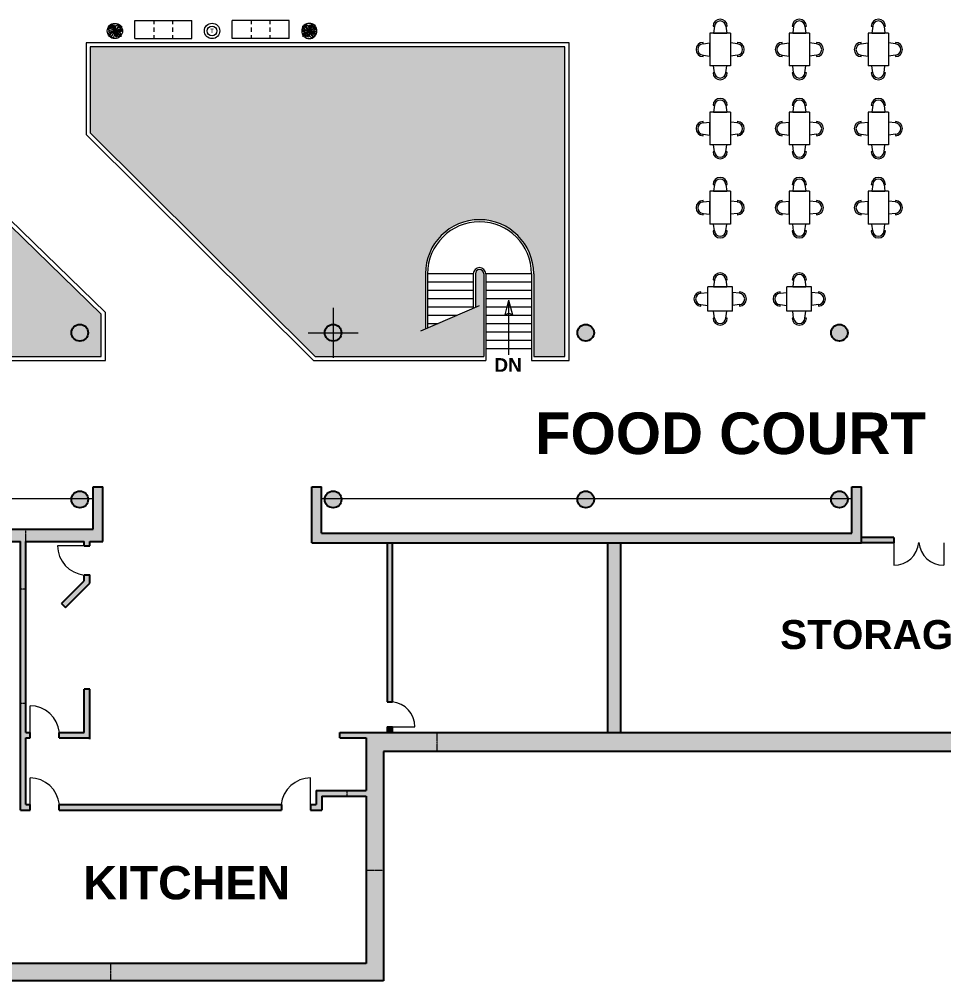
# Model space of a CAD drawing. Header units: inches. Extents: x -68 to 10561, y -2 to 2943.
# Drawn here: x 7604 to 8936, y 689 to 2075 of the extents above; entities that cross this region are included whole.
import ezdxf
from ezdxf.enums import TextEntityAlignment as Align

# ---------------------------------------------------------------- set-up
doc = ezdxf.new("R2010")
doc.units = ezdxf.units.IN
doc.header["$MEASUREMENT"] = 0
doc.linetypes.add('DASHED', pattern=[0.75, 0.5, -0.25])
doc.linetypes.add('HIDDEN', pattern=[0.375, 0.25, -0.125])
doc.layers.get('0').update_dxf_attribs({"linetype": 'CONTINUOUS', "lineweight": 5})
doc.layers.add('0_MP', color=2, linetype='CONTINUOUS', lineweight=5, plot=False)
for name, color, linetype, lineweight in [('1_A-ANNO-TEXT-FOOD', 4, 'CONTINUOUS', 5), ('1_A-ANNO-TEXT-URMS', 7, 'CONTINUOUS', 5), ('1_A-CLNG-SUSP', 15, 'DASHED', 5), ('1_A-COLS-HTCH', 8, 'CONTINUOUS', 5), ('1_A-COLS-OTLN', 7, 'CONTINUOUS', 25), ('1_A-DOOR-SWNG', 124, 'CONTINUOUS', 5), ('1_A-FLOR-HRAL', 35, 'CONTINUOUS', 5), ('1_A-FLOR-OPEN', 253, 'CONTINUOUS', 5), ('1_A-FLOR-STRS', 134, 'CONTINUOUS', 5), ('1_A-FLOR-STRS-SPEC', 134, 'CONTINUOUS', 5), ('1_A-FURN-CHAR', 35, 'CONTINUOUS', 5), ('1_A-FURN-PLNT', 73, 'CONTINUOUS', 5), ('1_A-WALL-FULL', 7, 'CONTINUOUS', 25), ('1_A-WALL-HTCH', 8, 'HIDDEN', 5)]:
    doc.layers.add(name, color=color, linetype=linetype, lineweight=lineweight)
doc.styles.add('LBL1', font='swisseb.ttf')
doc.styles.get("Standard").update_dxf_attribs({"font": 'swissl.ttf', "height": 36})

# ---------------------------------------------------------------- blocks, each defined once
blk = doc.blocks.new('MACHPT')
at = {"layer": '0_MP'}
for p, q in [((0, 36), (0, 0)), ((-36, 0), (0, 0)), ((0, 0), (36, 0)), ((0, 0), (0, -36))]:
    blk.add_line(p, q, dxfattribs=at)
blk = doc.blocks.new('F_CC_BENCH82')
for p, q in [((-41, 26), (41, 26)), ((-41, 0), (-41, 26)), ((-13.5, 21), (-13.5, 26)), ((-13.5, 10), (-13.5, 16)), ((13.5, 21), (13.5, 26)), ((13.5, 10), (13.5, 16)), ((41, 0), (41, 26)), ((-41, 0), (41, 0)), ((-13.5, 0), (-13.5, 5)), ((13.5, 0), (13.5, 5))]:
    blk.add_line(p, q)
blk = doc.blocks.new('F_CC_TRASH22')
for radius in [11.1, 7]:
    blk.add_circle((0, 0), radius)
blk.add_text('T', height=6).set_placement((0, 0), align=Align.MIDDLE_CENTER)
blk = doc.blocks.new('PLNT3')
at = {"linetype": 'Continuous'}
for p, q in [((-0.8, 32.3), (2.4, 31)), ((1.1, 29.2), (-0.8, 32.3)), ((3.6, 26.1), (1.1, 29.2)), ((2.4, 31), (5.6, 28.8)), ((5.6, 28.8), (9, 26.5)), ((5.9, 34), (9, 31.5)), ((6.4, 30.8), (5.9, 34)), ((7.3, 27.5), (6.4, 30.8)), ((7.8, 36.3), (10.8, 33.2)), ((9, 33.2), (7.8, 36.3)), ((9.9, 29.8), (9, 33.2)), ((9, 31.5), (9.5, 30.7)), ((10.8, 26.5), (9.9, 29.8)), ((10.8, 33.2), (13.1, 30)), ((12.5, 30.8), (13.7, 34)), ((13.1, 30), (15, 26.7)), ((13.7, 34), (15.7, 30.8)), ((14.9, 26.8), (15.6, 30.2)), ((15.6, 30.2), (16.8, 33.6)), ((15.7, 30.8), (15.7, 30.7)), ((16.8, 33.6), (17.6, 30.5)), ((17.6, 30.5), (17.5, 27.3)), ((18.2, 27.2), (19.5, 30.7)), ((19.5, 30.7), (22.6, 33.3)), ((22.6, 33.3), (25.7, 35.5)), ((25.6, 29.2), (24.2, 26.1)), ((24.3, 26.1), (27.5, 29.2)), ((26, 32.3), (25.6, 29.2)), ((25.7, 35.5), (26, 32.3)), ((25.8, 32), (29.1, 33.8)), ((26.5, 25.6), (29.8, 27.8)), ((27.5, 29.2), (30.6, 31.6)), ((28.8, 30.7), (28.7, 30.5)), ((29.1, 33.8), (28.8, 30.7)), ((31.6, 30.3), (29.1, 27.3)), ((29.8, 27.8), (32.9, 29.7)), ((30.6, 31.6), (33.7, 33.5)), ((33.7, 33.5), (31.6, 30.3)), ((32.9, 29.7), (36.1, 30.5)), ((36.1, 30.5), (35.8, 27.3)), ((-0.8, 22.5), (-4, 22.2)), ((-4, 22.2), (-0.8, 19.7)), ((-3.3, 27.5), (-0.2, 26.7)), ((-1.2, 24.3), (-3.3, 27.5)), ((0.6, 11.3), (-2.6, 8.7)), ((-2.6, 8.7), (0.6, 7.8)), ((1.3, 15.5), (-1.9, 14.7)), ((-1.9, 14.7), (1.3, 12.6)), ((-1.1, 24.2), (-1.2, 24.3)), ((2.2, 22.5), (-1.1, 24.2)), ((2.5, 22.5), (-0.8, 22.5)), ((-0.8, 19.7), (2.5, 17.5)), ((-0.2, 26.7), (2.9, 25.6)), ((3.9, 12.3), (0.6, 11.3)), ((0.6, 7.8), (3.7, 8.3)), ((4.7, 15.8), (1.3, 15.5)), ((1.3, 12.6), (4.7, 12.3)), ((3.4, 6.5), (1.8, 3.2)), ((1.8, 3.2), (1.9, -0.2)), ((1.9, -0.2), (5.1, 1.5)), ((5.9, 21.7), (2.5, 22.5)), ((2.5, 17.5), (5.6, 16.5)), ((2.9, 25.6), (4.7, 24.7)), ((5.6, 9.8), (3.4, 6.5)), ((6.4, 22.8), (3.6, 26.1)), ((3.7, 8.3), (5.1, 9)), ((8.2, 16), (4.7, 15.8)), ((4.7, 12.3), (8.2, 12.5)), ((5.1, 1.5), (8.2, 3)), ((5.6, 16.5), (9.3, 15.6)), ((9.2, 12), (5.6, 9.8)), ((9.3, 20.6), (5.9, 21.7)), ((9.5, 20.6), (6.4, 22.8)), ((7.3, 0.9), (6.9, -2.3)), ((8.4, 4.2), (7.3, 0.9)), ((11.9, 15.5), (8.2, 16)), ((8.2, 12.5), (11.4, 13.3)), ((8.2, 3), (11.1, 6.2)), ((10.7, 7.5), (8.4, 4.2)), ((9, 26.5), (15.3, 20.1)), ((12.5, 13.8), (9.2, 12)), ((12.6, 18.8), (9.3, 20.6)), ((9.3, 15.6), (12.6, 15.3)), ((12.7, 18), (9.5, 20.6)), ((10, -2.7), (13.4, 0)), ((13, 10.8), (10.7, 7.5)), ((12.6, 23.3), (10.8, 26.5)), ((11.1, 6.2), (12.9, 9.5)), ((11.4, 13.3), (14.6, 14.5)), ((15.2, 15.3), (11.9, 15.5)), ((15.9, 15.5), (12.5, 13.8)), ((14.4, 20.1), (12.6, 23.3)), ((16.1, 16), (12.6, 18.8)), ((12.6, 15.3), (15.9, 15.6)), ((16.1, 16.3), (12.7, 18)), ((12.9, 9.5), (14.4, 12.5)), ((14.9, 14.2), (13, 10.8)), ((13.4, 0), (16, 3.2)), ((16.7, 16.9), (14.4, 20.1)), ((14.4, 12.5), (16, 15.6)), ((14.6, 14.5), (15.2, 14.8)), ((15.2, 23.3), (14.9, 26.8)), ((15, 26.7), (15.3, 23.3)), ((15.3, 19.5), (15.2, 23.3)), ((15.3, 23.3), (15.9, 20.1)), ((15.3, 20.1), (16.4, 17)), ((16.4, 16.2), (15.3, 19.5)), ((15.9, 17.5), (15.5, 16.5)), ((16.5, 20.6), (15.9, 17.5)), ((15.9, 20.1), (16, 17)), ((15.9, 15.6), (16.3, 15.8)), ((15.9, 13), (16.4, 15.6)), ((16.3, 9.6), (15.9, 13)), ((16, 3.2), (16.7, 6.4)), ((16.1, 17), (17.2, 20.5)), ((16.1, 15.6), (16.3, 12.2)), ((19.4, 19.5), (16.3, 16.7)), ((16.3, 12.2), (16.5, 8.7)), ((16.7, 6.4), (16.3, 9.6)), ((18.3, 17.2), (16.4, 16.5)), ((16.4, 17), (16.4, 16.9)), ((17.1, 24), (16.5, 20.6)), ((16.5, 8.7), (17.1, 5.5)), ((16.7, 16.5), (20, 19.3)), ((16.7, 16.2), (20.4, 16.7)), ((17.6, 15), (16.7, 16.3)), ((17.8, 15.6), (16.8, 16.2)), ((17.5, 27.3), (17.1, 24)), ((17.1, 17), (19, 20.1)), ((17.1, 16.3), (20.5, 17.2)), ((19.1, 15.5), (17.1, 16.3)), ((17.1, 15.6), (19.5, 12.3)), ((17.1, 5.5), (18.6, 2.1)), ((17.2, 20.5), (17.4, 23.6)), ((17.4, 16.3), (17.2, 16.3)), ((17.4, 23.6), (18.2, 27.2)), ((20.5, 17.2), (17.4, 16.3)), ((19.8, 12), (17.6, 15)), ((19.7, 20.1), (17.8, 17.5)), ((20.9, 14.3), (17.8, 15.6)), ((22.1, 18.1), (18.3, 17.2)), ((18.6, 2.1), (21, -1)), ((19, 20.1), (22.1, 23)), ((22.4, 12.8), (19.1, 15.5)), ((21.5, 22.8), (19.4, 19.5)), ((19.5, 12.3), (22.6, 9.2)), ((23.1, 22.5), (19.7, 20.1)), ((21.2, 8.9), (19.8, 12)), ((20, 19.3), (23.5, 22.5)), ((20.4, 16.7), (23.6, 17.2)), ((20.5, 17.2), (23.9, 18)), ((23.6, 17.3), (20.5, 17.2)), ((24.1, 13.5), (20.9, 14.3)), ((21, 5.5), (21.2, 8.9)), ((21, 5.7), (23.4, 2.3)), ((21.3, 2), (21, 5.5)), ((21, -1), (21.3, 2)), ((21.3, 13.8), (24.7, 11.3)), ((24.2, 26.1), (21.5, 22.8)), ((23.1, 13.7), (21.7, 13.8)), ((22.1, 23), (24.3, 26.1)), ((26, 19.5), (22.1, 18.1)), ((25.8, 9.8), (22.4, 12.8)), ((22.6, 9.2), (26, 6)), ((26.1, 25.6), (23.1, 22.5)), ((26.5, 13), (23.1, 13.7)), ((23.4, 2.3), (26.5, -0.2)), ((23.5, 22.5), (26.5, 25.6)), ((27.1, 17.6), (23.6, 17.3)), ((23.6, 17.2), (27.3, 17.5)), ((23.9, 18), (27.6, 19.8)), ((27.2, 13.5), (24.1, 13.5)), ((24.7, 11.3), (28, 9.3)), ((25.6, 6.2), (25.1, 6.7)), ((26.9, 3), (25.6, 6.2)), ((29.2, 7), (25.8, 9.8)), ((29.1, 21.3), (26, 19.5)), ((26, 6), (29.1, 3.8)), ((29.1, 27.3), (26.1, 25.6)), ((29.9, 12), (26.5, 13)), ((26.5, -0.2), (26.9, 3)), ((31.3, 18.1), (27.1, 17.6)), ((30.3, 13.8), (27.2, 13.5)), ((27.3, 17.5), (30.6, 17.5)), ((27.6, 19.8), (30.7, 20.6)), ((28, 9.3), (31.1, 7.8)), ((32.6, 24.9), (29.1, 21.3)), ((29.1, 3.8), (32.2, 2.1)), ((32.6, 3.8), (29.2, 7)), ((33.3, 10.1), (29.9, 12)), ((33.6, 14.8), (30.3, 13.8)), ((30.6, 17.5), (33.7, 17.2)), ((30.7, 20.6), (34, 21.5)), ((31.1, 7.8), (34.3, 6.8)), ((34.4, 19), (31.3, 18.1)), ((32.2, 2.1), (35.8, 1.3)), ((35.8, 27.3), (32.6, 24.9)), ((35.8, 1.3), (32.6, 3.8)), ((34.3, 6.8), (33.3, 10.1)), ((36.9, 16), (33.6, 14.8)), ((33.7, 17.2), (36.9, 16)), ((34, 21.5), (37.8, 22.2)), ((37.8, 22.2), (34.4, 19)), ((6.9, -2.3), (10, -2.7))]:
    blk.add_line(p, q, dxfattribs=at)
blk = doc.blocks.new('F_CC_PLNTR22')
blk.add_circle((0, 0), 11)
at = {"xscale": 0.5, "yscale": 0.5, "zscale": 0.5}
blk.add_blockref('PLNT3', (-8.3, -8.3), dxfattribs=at)
blk = doc.blocks.new('F_RR_CHAIRCBC')
for p, q in [((9.4, 20), (-9.4, 20)), ((-8.2, 10), (-9.4, 20)), ((8.2, 10), (9.4, 20)), ((-8.2, 10), (-10.2, 10)), ((10.2, 10), (8.2, 10))]:
    blk.add_line(p, q)
for centre, radius, start, end in [((0, 10.3), 10.3, 181.4146, 358.5854), ((0, 10.6), 8.18, 183.8851, 356.1149)]:
    blk.add_arc(centre, radius, start, end)
blk = doc.blocks.new('F_RR_TABLE48CBC')
for p, q in [((8754.5, 1954.5), (8707.2, 1954.5)), ((8707.2, 1925), (8707.2, 1954.5)), ((8754.5, 1925), (8754.5, 1954.5)), ((8754.5, 1925), (8707.2, 1925))]:
    blk.add_line(p, q)
blk = doc.blocks.new('F_RR_TABLE36CBC')
for p, q in [((35.5, 35.5), (0, 35.5)), ((0, 0), (0, 35.5)), ((35.5, 0), (35.5, 35.5)), ((35.5, 0), (0, 0))]:
    blk.add_line(p, q)

msp = doc.modelspace()

# ---------------------------------------------------------------- hatches: boundary and pattern name
at = {"layer": '1_A-COLS-HTCH'}
h = msp.add_hatch(color=256, dxfattribs=at)
edge = h.paths.add_edge_path()
edge.add_arc((7691.3, 1382.9), 12, 0, 360)
edge = h.paths.add_edge_path()
edge.add_arc((7327.3, 1382.9), 12, 0, 360)
edge = h.paths.add_edge_path()
edge.add_arc((6959.8, 1382.9), 12, 0, 360)
edge = h.paths.add_edge_path()
edge.add_arc((6595.3, 1382.9), 12, 0, 360)
edge = h.paths.add_edge_path()
edge.add_arc((6230.3, 1382.9), 12, 0, 360)
edge = h.paths.add_edge_path()
edge.add_arc((6959.8, 1623.3), 12, 0, 360)
edge = h.paths.add_edge_path()
edge.add_arc((6230.3, 1623.3), 12, 0, 360)
edge = h.paths.add_edge_path()
edge.add_arc((7327.3, 1623.3), 12, 0, 360)
edge = h.paths.add_edge_path()
edge.add_arc((7691.3, 1623.3), 12, 0, 360)
edge = h.paths.add_edge_path()
edge.add_arc((6595.3, 1623.3), 12, 0, 360)
h = msp.add_hatch(color=256, dxfattribs=at)
edge = h.paths.add_edge_path()
edge.add_arc((9161.3, 1382.9), 12, 0, 360)
edge = h.paths.add_edge_path()
edge.add_arc((9161.3, 1623.3), 12, 0, 360)
edge = h.paths.add_edge_path()
edge.add_arc((8785.8, 1623.3), 12, 0, 360)
edge = h.paths.add_edge_path()
edge.add_arc((8785.8, 1382.9), 12, 0, 360)
edge = h.paths.add_edge_path()
edge.add_arc((8420.3, 1623.3), 12, 0, 360)
edge = h.paths.add_edge_path()
edge.add_arc((8420.3, 1382.9), 12, 0, 360)
edge = h.paths.add_edge_path()
edge.add_arc((8056.3, 1623.3), 12, 0, 360)
edge = h.paths.add_edge_path()
edge.add_arc((8056.3, 1382.9), 12, 0, 360)
at = {"layer": '1_A-FLOR-OPEN'}
msp.add_hatch(color=256, dxfattribs=at).paths.add_polyline_path([(6624.3, 1589.2), (6624.3, 1651.7), (6666.3, 1651.7), (6666.3, 1660.3), (6928.5, 1660.3), (6896.6, 1823), (6666.3, 1823), (6666.3, 1831.7), (6624.3, 1831.7), (6624.3, 2035.2), (7325.6, 2035.2), (7722.3, 1649.8), (7722.3, 1589.2)])
h = msp.add_hatch(color=256, dxfattribs=at)
edge = h.paths.add_edge_path()
edge.add_line((8345.3, 1589.2), (8345.3, 1708.2))
edge.add_arc((8267.3, 1708.2), 78, 0, 180)
edge.add_line((8189.3, 1708.2), (8189.3, 1628.2))
edge.add_line((8189.3, 1628.2), (8261.3, 1659.5))
edge.add_line((8261.3, 1659.5), (8261.3, 1708.2))
edge.add_arc((8267.3, 1708.2), 6, 0, 180, ccw=False)
edge.add_line((8273.3, 1708.2), (8273.3, 1589.2))
edge.add_line((8273.3, 1589.2), (8030.3, 1589.2))
edge.add_line((8030.3, 1589.2), (7706.3, 1911.4))
edge.add_line((7706.3, 1911.4), (7706.3, 2035.2))
edge.add_line((7706.3, 2035.2), (8390.3, 2035.2))
edge.add_line((8390.3, 2035.2), (8390.3, 1589.2))
edge.add_line((8390.3, 1589.2), (8345.3, 1589.2))
at = {"layer": '1_A-WALL-HTCH'}
h = msp.add_hatch(color=256, dxfattribs=at)
h.paths.add_polyline_path([(7403.8, 1056.9), (7353, 1056.9), (7353, 1078), (7339.6, 1078), (7339.6, 1060.7), (7249.4, 1060.7), (7249.4, 1043.5), (7403.8, 1043.5)])
h.paths.add_polyline_path([(7545, 1120.7), (7527.8, 1120.7), (7527.8, 1056.9), (7499, 1056.9), (7499, 1120.7), (7483.6, 1120.7), (7483.6, 1056.9), (7403.8, 1056.9), (7403.8, 1043.5), (7545, 1043.5)])
h.paths.add_polyline_path([(7499, 1177.9), (7527.8, 1177.9), (7527.8, 1120.7), (7545, 1120.7), (7545, 1199), (7520.1, 1199), (7520.1, 1267.7), (7500.9, 1267.7), (7500.9, 1202.8), (7403.8, 1202.8), (7403.8, 1187.5), (7483.6, 1187.5), (7483.6, 1120.7), (7499, 1120.7)])
h.paths.add_polyline_path([(7403.8, 1202.8), (7353, 1202.8), (7353, 1220.1), (7339.6, 1220.1), (7339.6, 1172.1), (7353, 1172.1), (7353, 1187.5), (7403.8, 1187.5)])
h.paths.add_polyline_path([(7353, 1322.2), (7427, 1322.2), (7427, 1340.2), (7295.8, 1340.2), (7295.8, 1401.2), (7281.8, 1401.2), (7281.8, 1340.2), (7257.8, 1340.2), (7257.8, 1322.2), (7339.6, 1322.2), (7339.6, 1300.7), (7353, 1300.7)])
h.paths.add_polyline_path([(7613.6, 1340.2), (7427, 1340.2), (7427, 1322.2), (7500.9, 1322.2), (7500.9, 1267.7), (7520.1, 1267.7), (7520.1, 1322.2), (7605.6, 1322.2), (7605.6, 1253.4), (7613.6, 1253.4), (7613.6, 1322.2)])
h.paths.add_polyline_path([(7724.6, 1401.2), (7710.6, 1401.2), (7710.6, 1340.2), (7613.6, 1340.2), (7613.6, 1322.2), (7697.6, 1322.2), (7697.6, 1316.2), (7705.6, 1316.2), (7705.6, 1322.2), (7724.6, 1322.2)])
h.paths.add_polyline_path([(7613.6, 1253.4), (7605.6, 1253.4), (7605.6, 1088.6), (7613.6, 1088.6)])
h.paths.add_polyline_path([(7613.6, 1039.2), (7619.6, 1039.2), (7619.6, 1047.2), (7613.6, 1047.2), (7613.6, 1088.6), (7605.6, 1088.6), (7605.6, 935.2), (7619.6, 935.2), (7619.6, 943.2), (7613.6, 943.2)])
h.paths.add_polyline_path([(7705.6, 1109.4), (7697.6, 1109.4), (7697.6, 1047.2), (7661.6, 1047.2), (7661.6, 1039.2), (7705.6, 1039.2)])
h.paths.add_polyline_path([(7705.6, 1274.2), (7697.6, 1274.2), (7697.6, 1265.5), (7665, 1232.8), (7670.6, 1227.2), (7705.6, 1262.2)])
for points in [[(8025.6, 1401.2), (8039.6, 1401.2), (8039.6, 1334.2), (8803.6, 1334.2), (8803.6, 1401.2), (8817.6, 1401.2), (8817.6, 1320.2), (8025.6, 1320.2)], [(7981.8, 943.2), (7981.8, 935.2), (7661.6, 935.2), (7661.6, 943.2)]]:
    msp.add_hatch(color=256, dxfattribs=at).paths.add_polyline_path(points)
at = {"layer": '1_A-WALL-HTCH', "linetype": 'ByBlock'}
for points in [[(8142.1, 1320.2), (8134.1, 1320.2), (8134.1, 1091.2), (8142.1, 1091.2)], [(8470.4, 1320.2), (8451.5, 1320.2), (8451.5, 1047.2), (8470.4, 1047.2)], [(8817.6, 1328.2), (8817.6, 1320.2), (8864.4, 1320.2), (8864.4, 1328.2)], [(8206.3, 1047.2), (8206.3, 1019.4), (8520.4, 1019.4), (9248.1, 1019.4), (9248.1, 1226.9), (9217.4, 1226.9), (9217.4, 1047.2)], [(8142.1, 1055.2), (8134.1, 1055.2), (8134.1, 1047.2), (8142.1, 1047.2)]]:
    msp.add_hatch(color=256, dxfattribs=at).paths.add_polyline_path(points)
at = {"layer": '1_A-WALL-HTCH'}
h = msp.add_hatch(color=256, dxfattribs=at)
h.paths.add_polyline_path([(8206.3, 1047.2), (8066.1, 1047.2), (8066.1, 1039.2), (8103.8, 1039.2), (8103.8, 963.2), (8076.6, 963.2), (8076.6, 955.2), (8103.8, 955.2), (8103.8, 848.3), (8128.7, 848.3), (8128.7, 1019.4), (8206.3, 1019.4)])
h.paths.add_polyline_path([(8076.6, 963.2), (8031.8, 963.2), (8031.8, 943.2), (8023.8, 943.2), (8023.8, 935.2), (8039.8, 935.2), (8039.8, 955.2), (8076.6, 955.2)])
h = msp.add_hatch(color=256, dxfattribs=at)
h.paths.add_polyline_path([(7735.6, 714.1), (7654.5, 714.1), (7279.2, 714.1), (7279.2, 689.2), (7662.2, 689.2), (7735.6, 689.2)])
h.paths.add_polyline_path([(8128.7, 848.3), (8103.8, 848.3), (8103.8, 714.1), (7735.6, 714.1), (7735.6, 689.2), (7988.6, 689.2), (8128.7, 689.2)])

# ---------------------------------------------------------------- linework, layer by layer
at = {"layer": '1_A-CLNG-SUSP'}
for p, q in [((7295.8, 1384.2), (7710.6, 1384.2)), ((8039.6, 1384.2), (8803.6, 1384.2))]:
    msp.add_line(p, q, dxfattribs=at)
at = {"layer": '1_A-COLS-OTLN'}
for centre in [(7691.3, 1623.3), (8056.3, 1623.3), (8420.3, 1623.3), (8785.8, 1623.3), (7691.3, 1382.9), (8056.3, 1382.9), (8420.3, 1382.9), (8785.8, 1382.9)]:
    msp.add_circle(centre, 12, dxfattribs=at)
at = {"layer": '1_A-DOOR-SWNG'}
for p, q in [((8864.4, 1320.2), (8864.4, 1288.2)), ((8936.1, 1320.2), (8936.1, 1288.2)), ((7697.6, 1316.2), (7659.2, 1316.2)), ((7619.6, 1047.2), (7619.6, 1085.6)), ((8142.1, 1055.2), (8174.1, 1055.2)), ((7619.6, 943.2), (7619.6, 981.6)), ((8023.8, 943.2), (8023.8, 981.6))]:
    msp.add_line(p, q, dxfattribs=at)
for centre, radius, start, end in [((8864.4, 1324.2), 36, 270, 354.5474), ((8936.1, 1324.2), 36, 185.4526, 270), ((7701.7, 1316.2), 42.4, 180, 264.5474), ((7619.6, 1043.1), 42.4, 5.4526, 90), ((8138.1, 1055.2), 36, 0, 84.5474), ((7619.6, 939.1), 42.4, 5.4526, 90), ((8023.8, 939.1), 42.4, 90, 174.5474)]:
    msp.add_arc(centre, radius, start, end, dxfattribs=at)
at = {"layer": '1_A-FLOR-HRAL'}
for p, q in [((7728.3, 1652.3), (7328, 2041.2)), ((8396.3, 2041.2), (7700.3, 2041.2)), ((7700.3, 2041.2), (7700.3, 1908.9)), ((8396.3, 1583.2), (8396.3, 2041.2)), ((7722.3, 1649.8), (7325.6, 2035.2)), ((7706.3, 2035.2), (7706.3, 1911.4)), ((8390.3, 2035.2), (7706.3, 2035.2)), ((8390.3, 1589.2), (8390.3, 2035.2)), ((7700.3, 1908.9), (8027.8, 1583.2)), ((7706.3, 1911.4), (8030.3, 1589.2)), ((8189.3, 1708.2), (8189.3, 1628.2)), ((8192.3, 1708.2), (8192.3, 1629.6)), ((8258.3, 1708.2), (8258.3, 1658.2)), ((8261.3, 1708.2), (8261.3, 1659.5)), ((8273.3, 1708.2), (8273.3, 1589.2)), ((8276.3, 1708.2), (8276.3, 1583.2)), ((8342.3, 1708.2), (8342.3, 1583.2)), ((8345.3, 1708.2), (8345.3, 1589.2)), ((7722.3, 1589.2), (7722.3, 1649.8)), ((7728.3, 1583.2), (7728.3, 1652.3)), ((6618.3, 1583.2), (7728.3, 1583.2)), ((6624.3, 1589.2), (7722.3, 1589.2)), ((8027.8, 1583.2), (8276.3, 1583.2)), ((8030.3, 1589.2), (8273.3, 1589.2)), ((8342.3, 1583.2), (8396.3, 1583.2)), ((8345.3, 1589.2), (8390.3, 1589.2))]:
    msp.add_line(p, q, dxfattribs=at)
for radius, start in [(78, 0), (75, 0), (9, 360), (6, 360)]:
    msp.add_arc((8267.3, 1708.2), radius, start, 180, dxfattribs=at)
at = {"layer": '1_A-FLOR-STRS'}
for p, q in [((8258.3, 1708.2), (8192.3, 1708.2)), ((8342.3, 1708.2), (8276.3, 1708.2)), ((8258.3, 1696.2), (8192.3, 1696.2)), ((8342.3, 1696.2), (8276.3, 1696.2)), ((8258.3, 1684.2), (8192.3, 1684.2)), ((8342.3, 1684.2), (8276.3, 1684.2)), ((8258.3, 1672.2), (8192.3, 1672.2)), ((8342.3, 1672.2), (8276.3, 1672.2)), ((8266.8, 1661.9), (8182.4, 1625.3)), ((8258.3, 1660.2), (8192.3, 1660.2)), ((8342.3, 1660.2), (8276.3, 1660.2)), ((8235.2, 1648.2), (8192.3, 1648.2)), ((8207.6, 1636.2), (8192.3, 1636.2)), ((8342.3, 1648.2), (8276.3, 1648.2)), ((8342.3, 1636.2), (8276.3, 1636.2)), ((8342.3, 1624.2), (8276.3, 1624.2)), ((8342.3, 1612.2), (8276.3, 1612.2)), ((8342.3, 1600.2), (8276.3, 1600.2))]:
    msp.add_line(p, q, dxfattribs=at)
at = {"layer": '1_A-FLOR-STRS-SPEC'}
for p, q in [((8309.1, 1670.1), (8303.5, 1649.2)), ((8309.1, 1670.1), (8309.1, 1591.2)), ((8309.1, 1670.1), (8314.7, 1649.2)), ((8303.5, 1649.2), (8309.1, 1651.3)), ((8314.7, 1649.2), (8309.1, 1651.3))]:
    msp.add_line(p, q, dxfattribs=at)
at = {"layer": '1_A-WALL-FULL'}
for p, q in [((7710.6, 1340.2), (7710.6, 1401.2)), ((7710.6, 1401.2), (7724.6, 1401.2)), ((7724.6, 1322.2), (7724.6, 1401.2)), ((8025.6, 1320.2), (8025.6, 1401.2)), ((8025.6, 1401.2), (8039.6, 1401.2)), ((8039.6, 1334.2), (8039.6, 1401.2)), ((8803.6, 1334.2), (8803.6, 1401.2)), ((8803.6, 1401.2), (8817.6, 1401.2)), ((8817.6, 1320.2), (8817.6, 1401.2)), ((7295.8, 1340.2), (7710.6, 1340.2)), ((8039.6, 1334.2), (8803.6, 1334.2)), ((7520.1, 1322.2), (7605.6, 1322.2)), ((7605.6, 935.2), (7605.6, 1322.2)), ((7613.6, 1322.2), (7697.6, 1322.2)), ((7613.6, 1047.2), (7613.6, 1322.2)), ((7697.6, 1316.2), (7697.6, 1322.2)), ((7705.6, 1322.2), (7724.6, 1322.2)), ((7705.6, 1316.2), (7705.6, 1322.2)), ((8025.6, 1320.2), (8817.6, 1320.2)), ((8134.1, 1320.2), (8134.1, 1091.2)), ((8142.1, 1091.2), (8142.1, 1320.2)), ((8451.5, 1320.2), (8451.5, 1047.2)), ((8470.4, 1320.2), (8470.4, 1047.2)), ((8864.4, 1328.2), (8817.6, 1328.2)), ((8864.4, 1320.2), (8817.6, 1320.2)), ((8864.4, 1328.2), (8864.4, 1320.2)), ((7697.6, 1316.2), (7705.6, 1316.2)), ((7665, 1232.8), (7697.6, 1265.5)), ((7670.6, 1227.2), (7705.6, 1262.2)), ((7697.6, 1265.5), (7697.6, 1274.2)), ((7697.6, 1274.2), (7705.6, 1274.2)), ((7705.6, 1262.2), (7705.6, 1274.2)), ((7665, 1232.8), (7670.6, 1227.2)), ((7697.6, 1047.2), (7697.6, 1109.4)), ((7705.6, 1109.4), (7697.6, 1109.4)), ((7705.6, 1037.2), (7705.6, 1109.4)), ((8134.1, 1091.2), (8142.1, 1091.2)), ((8134.1, 1055.2), (8142.1, 1055.2)), ((8134.1, 1055.2), (8134.1, 1047.2)), ((8142.1, 1047.2), (8142.1, 1055.2)), ((7613.6, 1047.2), (7619.6, 1047.2)), ((7619.6, 1039.2), (7619.6, 1047.2)), ((7661.6, 1039.2), (7661.6, 1047.2)), ((7661.6, 1047.2), (7697.6, 1047.2)), ((8066.1, 1047.2), (9217.4, 1047.2)), ((8066.1, 1039.2), (8066.1, 1047.2)), ((7613.6, 943.2), (7613.6, 1039.2)), ((7613.6, 1039.2), (7619.6, 1039.2)), ((7661.6, 1039.2), (7705.6, 1039.2)), ((8066.1, 1039.2), (8103.8, 1039.2)), ((8103.8, 1039.2), (8103.8, 963.2)), ((8520.4, 1019.4), (8128.7, 1019.4)), ((8128.7, 1019.4), (8128.7, 689.2)), ((9248.1, 1019.4), (8520.4, 1019.4)), ((8031.8, 963.2), (8103.8, 963.2)), ((8031.8, 963.2), (8031.8, 943.2)), ((7613.6, 943.2), (7619.6, 943.2)), ((7619.6, 935.2), (7619.6, 943.2)), ((7661.6, 935.2), (7661.6, 943.2)), ((7661.6, 943.2), (7981.8, 943.2)), ((7981.8, 943.2), (7981.8, 935.2)), ((8023.8, 943.2), (8023.8, 935.2)), ((8023.8, 943.2), (8031.8, 943.2)), ((8039.8, 955.2), (8103.8, 955.2)), ((8039.8, 955.2), (8039.8, 935.2)), ((8103.8, 955.2), (8103.8, 714.1)), ((7605.6, 935.2), (7619.6, 935.2)), ((7661.6, 935.2), (7981.8, 935.2)), ((8023.8, 935.2), (8039.8, 935.2)), ((7654.5, 714.1), (7178.3, 714.1)), ((8103.8, 714.1), (7654.5, 714.1)), ((7662.2, 689.2), (7043.9, 689.2)), ((7988.6, 689.2), (7662.2, 689.2)), ((8128.7, 689.2), (7988.6, 689.2))]:
    msp.add_line(p, q, dxfattribs=at)
at = {"layer": '1_A-WALL-HTCH'}
for p, q in [((7613.6, 1322.2), (7613.6, 1340.2)), ((7613.6, 1253.4), (7605.6, 1253.4)), ((7613.6, 1088.6), (7605.6, 1088.6)), ((8206.3, 1019.4), (8206.3, 1047.2)), ((8076.6, 955.2), (8076.6, 963.2)), ((8128.7, 848.3), (8103.8, 848.3)), ((7735.6, 714.1), (7735.6, 689.2))]:
    msp.add_line(p, q, dxfattribs=at)

# ---------------------------------------------------------------- block references
msp.add_blockref('MACHPT', (8056.3, 1623.3))
at = {"layer": '1_A-FURN-CHAR'}
for name, p in [('F_CC_BENCH82', (7811.8, 2047.2)), ('F_CC_TRASH22', (7881.9, 2058.3)), ('F_RR_CHAIRCBC', (8614, 1987.9)), ('F_RR_CHAIRCBC', (8728, 1987.9)), ('F_RR_CHAIRCBC', (8842, 1987.9)), ('F_RR_CHAIRCBC', (8614, 1873.9)), ('F_RR_CHAIRCBC', (8728, 1873.9)), ('F_RR_CHAIRCBC', (8842, 1873.9)), ('F_RR_CHAIRCBC', (8614, 1759.9)), ('F_RR_CHAIRCBC', (8728, 1759.9)), ('F_RR_CHAIRCBC', (8842, 1759.9)), ('F_RR_TABLE36CBC', (8596.3, 1654.1)), ('F_RR_TABLE36CBC', (8710.3, 1654.1)), ('F_RR_CHAIRCBC', (8614, 1634.1)), ('F_RR_CHAIRCBC', (8728, 1634.1))]:
    msp.add_blockref(name, p, dxfattribs=at)
at = {"layer": '1_A-FURN-CHAR', "xscale": -1}
msp.add_blockref('F_CC_BENCH82', (7952, 2047.2), dxfattribs=at)
at = {"layer": '1_A-FURN-CHAR'}
for name, p, rotation in [('F_RR_CHAIRCBC', (8614, 2075.1), 180), ('F_RR_CHAIRCBC', (8728, 2075.1), 180), ('F_RR_CHAIRCBC', (8842, 2075.1), 180), ('F_RR_TABLE48CBC', (10553.8, -6699.3), 90), ('F_RR_TABLE48CBC', (10667.8, -6699.3), 90), ('F_RR_TABLE48CBC', (10781.8, -6699.3), 90), ('F_RR_CHAIRCBC', (8579.3, 2031.5), 270), ('F_RR_CHAIRCBC', (8648.8, 2031.5), 90), ('F_RR_CHAIRCBC', (8693.3, 2031.5), 270), ('F_RR_CHAIRCBC', (8762.8, 2031.5), 90), ('F_RR_CHAIRCBC', (8807.3, 2031.5), 270), ('F_RR_CHAIRCBC', (8876.8, 2031.5), 90), ('F_RR_CHAIRCBC', (8614, 1961.1), 180), ('F_RR_CHAIRCBC', (8728, 1961.1), 180), ('F_RR_CHAIRCBC', (8842, 1961.1), 180), ('F_RR_TABLE48CBC', (10553.8, -6813.3), 90), ('F_RR_TABLE48CBC', (10667.8, -6813.3), 90), ('F_RR_TABLE48CBC', (10781.8, -6813.3), 90), ('F_RR_CHAIRCBC', (8579.3, 1917.5), 270), ('F_RR_CHAIRCBC', (8648.8, 1917.5), 90), ('F_RR_CHAIRCBC', (8693.3, 1917.5), 270), ('F_RR_CHAIRCBC', (8762.8, 1917.5), 90), ('F_RR_CHAIRCBC', (8807.3, 1917.5), 270), ('F_RR_CHAIRCBC', (8876.8, 1917.5), 90), ('F_RR_CHAIRCBC', (8614, 1847.1), 180), ('F_RR_CHAIRCBC', (8728, 1847.1), 180), ('F_RR_CHAIRCBC', (8842, 1847.1), 180), ('F_RR_TABLE48CBC', (10553.8, -6927.3), 90), ('F_RR_TABLE48CBC', (10667.8, -6927.3), 90), ('F_RR_TABLE48CBC', (10781.8, -6927.3), 90), ('F_RR_CHAIRCBC', (8579.3, 1803.5), 270), ('F_RR_CHAIRCBC', (8648.8, 1803.5), 90), ('F_RR_CHAIRCBC', (8693.3, 1803.5), 270), ('F_RR_CHAIRCBC', (8762.8, 1803.5), 90), ('F_RR_CHAIRCBC', (8807.3, 1803.5), 270), ('F_RR_CHAIRCBC', (8876.8, 1803.5), 90), ('F_RR_CHAIRCBC', (8614, 1709.6), 180), ('F_RR_CHAIRCBC', (8728, 1709.6), 180), ('F_RR_CHAIRCBC', (8576.3, 1671.9), 270), ('F_RR_CHAIRCBC', (8651.8, 1671.9), 90), ('F_RR_CHAIRCBC', (8690.3, 1671.9), 270), ('F_RR_CHAIRCBC', (8765.8, 1671.9), 90)]:
    msp.add_blockref(name, p, dxfattribs=dict(at, rotation=rotation))
at = {"layer": '1_A-FURN-PLNT'}
msp.add_blockref('F_CC_PLNTR22', (7741.8, 2058.2), dxfattribs=at)
at = {"layer": '1_A-FURN-PLNT', "xscale": -1}
msp.add_blockref('F_CC_PLNTR22', (8022, 2058.2), dxfattribs=at)

# ---------------------------------------------------------------- texts
at = {"layer": '1_A-ANNO-TEXT-FOOD', "style": 'LBL1'}
for s, height, p in [('FOOD COURT', 60, (8628.9, 1448.3)), ('KITCHEN', 48, (7845.2, 806.5))]:
    msp.add_text(s, height=height, dxfattribs=at).set_placement(p, align=Align.CENTER)
at = {"layer": '1_A-ANNO-TEXT-URMS', "style": 'LBL1'}
msp.add_text('STORAGE', height=41.76, dxfattribs=at).set_placement((8844.7, 1167.3), align=Align.CENTER)
at = {"layer": '1_A-FLOR-STRS-SPEC', "style": 'LBL1'}
msp.add_text('DN', height=19.69, dxfattribs=at).set_placement((8308.4, 1576.8), align=Align.MIDDLE)

doc.saveas('drawing.dxf')
